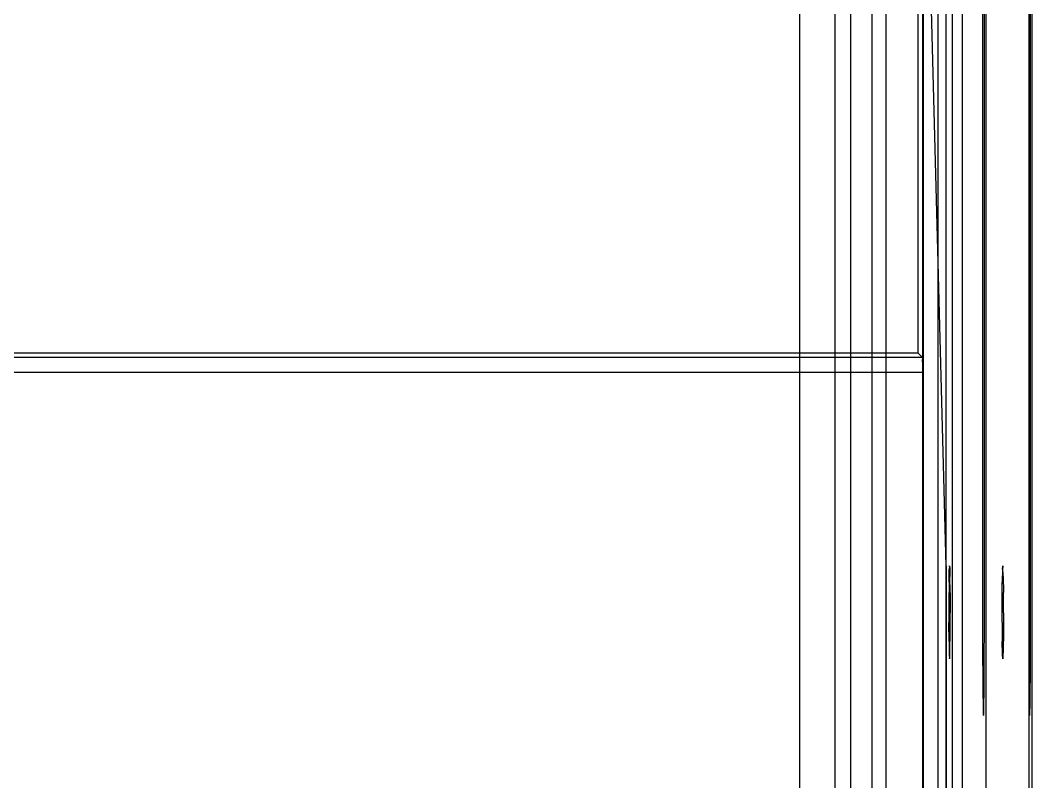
# Model space of a CAD drawing. Extents: x 0 to 153, y -230 to 0.
# Drawn here: x 76.5 to 153.1, y -115.1 to -57.5 of the extents above; entities that cross this region are included whole.
import ezdxf

# ---------------------------------------------------------------- set-up
doc = ezdxf.new("R2010")
doc.units = 0
doc.header["$MEASUREMENT"] = 0
for name, color, linetype in [('Layer1', 252, 'CONTINUOUS'), ('Layer2', 252, 'CONTINUOUS'), ('Layer3', 254, 'CONTINUOUS')]:
    doc.layers.add(name, color=color, linetype=linetype)

msp = doc.modelspace()

# ---------------------------------------------------------------- linework, layer by layer
at = {"layer": 'Layer1', "linetype": 'Continuous'}
for points, invisible_edges in [([(151.996, -226.996, 221.002), (146.622, -195.791, 221.002), (146.622, -34.209, 221.002), (151.996, -3.003, 221.002)], 15), ([(151.996, -3.003, 221.002), (147.997, -3.003, 221.002), (147.997, -102.092, 221.002), (151.996, -102.092, 221.002)], 15), ([(152.382, -226.997, 220.924), (151.996, -226.996, 221.002), (151.996, -3.003, 221.002), (152.382, -3.003, 220.924)], 15), ([(152.382, -102.092, 220.924), (151.996, -102.092, 221.002), (151.996, -3.003, 221.002), (152.382, -3.003, 220.924)], 15), ([(152.382, -3.003, 220.924), (152.709, -3.003, 220.705), (152.709, -226.997, 220.705), (152.382, -226.997, 220.924)], 15), ([(152.382, -3.003, 220.924), (152.709, -3.003, 220.705), (152.709, -102.092, 220.705), (152.382, -102.092, 220.924)], 15), ([(152.709, -226.997, 220.705), (152.926, -226.997, 220.376), (152.926, -3.003, 220.376), (152.709, -3.003, 220.705)], 15), ([(152.709, -102.092, 220.705), (152.709, -3.003, 220.705), (152.926, -3.003, 220.376), (152.926, -102.092, 220.376)], 15), ([(152.926, -3.003, 220.376), (153, -3.003, 219.989), (153, -226.997, 219.989), (152.926, -226.997, 220.376)], 15), ([(152.926, -102.092, 220.376), (152.926, -3.003, 220.376), (153, -3.003, 219.989), (153, -102.092, 219.989)], 15), ([(151.856, -18.886, 202.929), (147.142, -18.886, 202.929), (147.142, -100.742, 202.929), (148.993, -100.742, 202.929)], 15), ([(152.355, -18.901, 203.062), (151.856, -18.886, 202.929), (148.993, -100.742, 202.929), (151.856, -102.092, 202.929)], 15), ([(149.367, -102.092, 203.924), (149.507, -102.092, 219.989), (149.507, -18.992, 219.989), (149.367, -18.992, 203.924)], 5), ([(151.856, -102.092, 202.929), (152.224, -102.092, 202.999), (152.722, -18.939, 203.426), (152.355, -18.901, 203.062)], 15), ([(152.722, -18.939, 203.426), (152.722, -18.939, 203.426), (152.355, -102.092, 203.062), (152.224, -102.092, 202.999)], 15), ([(152.563, -102.092, 203.22), (152.563, -102.092, 203.22), (152.355, -102.092, 203.062), (152.722, -18.939, 203.426)], 15), ([(152.563, -102.092, 203.22), (152.722, -102.092, 203.426), (152.86, -18.992, 203.924), (152.722, -18.939, 203.426)], 15), ([(152.86, -18.992, 203.924), (152.86, -18.992, 203.924), (152.86, -102.092, 203.924), (152.722, -102.092, 203.426)], 15), ([(152.86, -102.092, 203.924), (153, -102.092, 219.989), (153, -18.992, 219.989), (152.86, -18.992, 203.924)], 5), ([(56.578, -208.905, 2.254), (76.5, -21.097, 2.254), (56.578, -21.097, 2.254)], 15), ([(76.5, -21.097, 2.254), (76.5, -208.906, 2.254), (56.578, -208.905, 2.254)], 15), ([(76.5, -208.906, 2.254), (76.5, -21.097, 2.254), (96.422, -21.097, 2.254)], 15), ([(76.5, -208.906, 2.254), (96.422, -208.905, 2.254), (96.422, -21.097, 2.254)], 15), ([(96.422, -21.097, 2.254), (116.343, -21.095, 2.254), (96.422, -208.905, 2.254)], 15), ([(96.422, -208.905, 2.254), (116.344, -208.905, 2.254), (116.343, -21.095, 2.254)], 15), ([(116.343, -21.095, 2.254), (135.253, -115.146, 2.254), (116.344, -208.905, 2.254)], 15), ([(135.253, -115.146, 2.254), (135.252, -77.244, 2.254), (116.343, -21.095, 2.254)], 15), ([(116.343, -21.095, 2.254), (135.248, -39.051, 2.254), (135.252, -77.244, 2.254)], 15), ([(141.492, -197.745, 127.489), (142.579, -200.171, 130.48), (142.579, -29.943, 130.479), (141.492, -32.252, 127.489)], 15), ([(142.579, -29.943, 130.479), (144.478, -32.379, 192.621), (144.479, -197.621, 192.621), (142.58, -200.173, 130.48)], 15), ([(141.492, -32.252, 127.489), (141.492, -197.745, 127.489), (139.934, -195.134, 88.68), (139.934, -34.864, 88.68)], 15), ([(146.894, -195.792, 202.628), (144.479, -197.621, 192.621), (144.478, -32.379, 192.621), (146.894, -34.209, 202.628)], 15), ([(151.587, -33.003, 202.628), (151.587, -33.003, 202.628), (146.894, -34.209, 202.628), (146.894, -195.791, 202.628)], 15), ([(144.886, -34.209, 221.002), (146.894, -34.209, 202.628), (146.894, -98.791, 202.628), (146.764, -98.816, 212.034)], 15), ([(146.764, -98.816, 212.034), (146.764, -98.816, 212.034), (146.622, -98.816, 221.002), (144.886, -34.209, 221.002)], 10), ([(146.622, -98.816, 221.002), (146.622, -98.816, 221.002), (144.886, -34.209, 221.002), (146.622, -34.209, 221.002)], 15), ([(147.067, -102.092, 220.376), (146.993, -102.092, 219.989), (146.993, -33.828, 219.989), (147.053, -33.828, 220.339)], 15), ([(147.284, -33.828, 220.705), (147.053, -33.828, 220.339), (147.067, -102.092, 220.376), (147.284, -102.092, 220.705)], 15), ([(147.611, -102.092, 220.924), (147.284, -102.092, 220.705), (147.284, -33.828, 220.705), (147.648, -33.828, 220.939)], 15), ([(147.997, -33.828, 221.002), (147.648, -33.828, 220.939), (147.611, -102.092, 220.924), (147.997, -102.092, 221.002)], 15), ([(138.777, -194.776, 84.866), (138.777, -35.221, 84.866), (137.245, -37.789, 46.705), (137.245, -192.208, 46.705)], 15), ([(138.777, -35.221, 84.866), (139.934, -34.864, 88.68), (139.934, -195.134, 88.68), (138.777, -194.776, 84.866)], 15), ([(135.248, -39.049, 21.195), (135.248, -190.949, 21.195), (135.981, -192.339, 42.803), (135.981, -37.658, 42.803)], 15), ([(135.981, -192.339, 42.803), (137.245, -192.208, 46.705), (137.245, -37.789, 46.705), (135.981, -37.658, 42.803)], 15), ([(135.248, -39.049, 21.08), (135.248, -190.949, 21.08), (135.248, -190.949, 2.254), (135.248, -39.049, 2.254)], 15), ([(150.799, -98.804, 212.034), (150.786, -98.905, 212.873), (146.751, -98.917, 212.873), (146.764, -98.816, 212.034)], 15), ([(146.894, -98.791, 202.628), (146.894, -98.791, 202.628), (146.787, -99.184, 210.469), (146.764, -98.816, 212.034)], 15), ([(146.764, -98.816, 212.034), (146.787, -99.184, 210.469), (150.822, -99.172, 210.469), (150.799, -98.804, 212.034)], 15), ([(146.815, -101.567, 208.604), (146.804, -100.129, 209.295), (146.787, -99.184, 210.469), (146.894, -98.791, 202.628)], 15), ([(146.894, -98.791, 202.628), (146.815, -101.567, 208.604), (146.815, -128.723, 208.604), (146.911, -131.474, 202.358)], 15), ([(150.387, -98.791, 202.628), (150.308, -101.567, 208.604), (150.308, -128.723, 208.604), (150.405, -131.474, 202.358)], 15), ([(146.622, -98.816, 221.002), (146.622, -131.474, 221.002), (146.712, -128.004, 215.548), (146.712, -102.262, 215.548)], 14), ([(146.622, -98.816, 221.002), (146.622, -98.816, 221.002), (146.718, -100.681, 215.138), (146.712, -102.286, 215.548)], 15), ([(146.622, -98.816, 221.002), (146.622, -98.816, 221.002), (146.731, -99.597, 214.243), (146.718, -100.681, 215.138)], 15), ([(146.764, -98.816, 212.034), (146.751, -98.917, 212.873), (146.731, -99.597, 214.243), (146.622, -98.816, 221.002)], 15), ([(146.751, -98.917, 212.873), (150.786, -98.905, 212.873), (150.766, -99.584, 214.243), (146.731, -99.597, 214.243)], 15), ([(146.787, -99.184, 210.469), (146.804, -100.129, 209.295), (150.839, -100.117, 209.295), (150.822, -99.172, 210.469)], 15), ([(150.861, -100.039, 209.361), (146.827, -100.051, 209.361), (146.846, -99.081, 210.701), (150.881, -99.069, 210.701)], 5), ([(146.846, -99.081, 210.701), (150.881, -99.069, 210.701), (150.9, -98.807, 212.034), (146.866, -98.819, 212.034)], 5), ([(150.9, -98.807, 212.034), (150.914, -98.927, 212.944), (146.88, -98.939, 212.944), (146.866, -98.819, 212.034)], 10), ([(150.914, -98.927, 212.944), (146.88, -98.939, 212.944), (146.899, -99.617, 214.263), (150.933, -99.605, 214.263)], 5), ([(150.115, -98.816, 221.002), (150.115, -131.474, 221.002), (150.205, -128.004, 215.548), (150.205, -102.262, 215.548)], 15), ([(146.718, -100.681, 215.138), (146.731, -99.597, 214.243), (150.766, -99.584, 214.243), (150.753, -100.669, 215.138)], 15), ([(146.815, -101.567, 208.604), (146.804, -100.129, 209.295), (150.839, -100.117, 209.295), (150.85, -101.555, 208.604)], 15), ([(146.827, -100.051, 209.361), (146.815, -101.567, 208.604), (150.85, -101.555, 208.604), (150.861, -100.039, 209.361)], 10), ([(150.933, -99.605, 214.263), (150.947, -100.837, 215.219), (146.913, -100.849, 215.219), (146.899, -99.617, 214.263)], 10), ([(146.712, -102.286, 215.548), (146.718, -100.681, 215.138), (150.753, -100.669, 215.138), (150.747, -102.274, 215.548)], 15), ([(150.952, -102.365, 215.547), (150.947, -100.837, 215.219), (146.913, -100.849, 215.219), (146.918, -102.377, 215.547)], 10), ([(147.142, -100.742, 202.929), (147.142, -100.742, 202.929), (148.993, -103.331, 203.014), (147.142, -103.736, 202.977)], 15), ([(147.142, -100.742, 202.929), (147.142, -100.742, 202.929), (148.993, -103.331, 203.014)], 15), ([(147.142, -100.742, 202.929), (147.142, -100.742, 202.929), (148.993, -100.742, 202.929), (148.993, -103.331, 203.014)], 15), ([(151.857, -103.856, 203.107), (151.856, -102.092, 202.929), (148.993, -100.742, 202.929), (148.993, -103.331, 203.014)], 15), ([(150.85, -103.083, 208.605), (150.85, -101.555, 208.604), (146.815, -101.567, 208.604), (146.815, -103.096, 208.605)], 15), ([(146.815, -101.567, 208.604), (146.815, -103.096, 208.603), (150.85, -103.083, 208.603), (150.85, -101.555, 208.604)], 10), ([(146.712, -102.286, 215.548), (146.717, -103.814, 215.22), (150.752, -103.802, 215.22), (150.747, -102.274, 215.548)], 15), ([(146.717, -126.476, 215.22), (146.712, -128.004, 215.548), (146.712, -102.286, 215.548), (146.717, -103.814, 215.22)], 15), ([(150.952, -102.365, 215.547), (150.946, -103.969, 215.137), (146.912, -103.982, 215.137), (146.918, -102.377, 215.547)], 10), ([(147.067, -102.092, 220.376), (146.993, -102.092, 219.989), (146.995, -103.809, 219.803), (147.063, -103.733, 220.195)], 15), ([(147.284, -102.092, 220.705), (147.067, -102.092, 220.376), (147.063, -103.733, 220.195), (147.286, -103.8, 220.532)], 15), ([(147.611, -102.092, 220.924), (147.627, -103.843, 220.754), (147.286, -103.8, 220.532), (147.284, -102.092, 220.705)], 15), ([(147.997, -102.092, 221.002), (147.999, -103.856, 220.823), (147.627, -103.843, 220.754), (147.611, -102.092, 220.924)], 15), ([(151.996, -102.092, 221.002), (151.995, -103.856, 220.823), (147.999, -103.856, 220.823), (147.997, -102.092, 221.002)], 15), ([(149.367, -102.092, 203.924), (149.368, -103.889, 204.128), (149.505, -103.809, 219.803), (149.507, -102.092, 219.989)], 10), ([(150.21, -126.476, 215.22), (150.205, -128.004, 215.548), (150.205, -102.286, 215.548), (150.21, -103.814, 215.22)], 15), ([(151.857, -103.856, 203.107), (151.857, -103.856, 203.107), (151.856, -102.092, 202.929), (152.224, -102.092, 202.999)], 15), ([(151.857, -103.856, 203.107), (151.857, -103.856, 203.107), (152.225, -103.842, 203.175), (152.224, -102.092, 202.999)], 15), ([(152.382, -102.092, 220.924), (152.366, -103.843, 220.754), (151.995, -103.856, 220.823), (151.996, -102.092, 221.002)], 15), ([(152.224, -102.092, 202.999), (152.224, -102.092, 202.999), (152.355, -102.092, 203.062), (152.225, -103.842, 203.175)], 15), ([(152.225, -103.842, 203.175), (152.225, -103.842, 203.175), (152.564, -103.798, 203.392), (152.355, -102.092, 203.062)], 15), ([(152.355, -102.092, 203.062), (152.355, -102.092, 203.062), (152.563, -102.092, 203.22), (152.564, -103.798, 203.392)], 15), ([(152.709, -102.092, 220.705), (152.708, -103.8, 220.532), (152.366, -103.843, 220.754), (152.382, -102.092, 220.924)], 15), ([(152.564, -103.798, 203.392), (152.564, -103.798, 203.392), (152.722, -102.092, 203.426), (152.563, -102.092, 203.22)], 15), ([(152.564, -103.798, 203.392), (152.564, -103.798, 203.392), (152.722, -102.092, 203.426), (152.788, -103.732, 203.723)], 15), ([(152.708, -103.8, 220.532), (152.931, -103.733, 220.195), (152.926, -102.092, 220.376), (152.709, -102.092, 220.705)], 15), ([(152.722, -102.092, 203.426), (152.722, -102.092, 203.426), (152.86, -102.092, 203.924), (152.788, -103.732, 203.723)], 15), ([(152.788, -103.732, 203.723), (152.788, -103.732, 203.723), (152.86, -102.092, 203.924), (152.862, -103.889, 204.128)], 15), ([(152.86, -102.092, 203.924), (152.862, -103.889, 204.128), (152.998, -103.809, 219.803), (153, -102.092, 219.989)], 10), ([(152.931, -103.733, 220.195), (152.998, -103.809, 219.803), (153, -102.092, 219.989), (152.926, -102.092, 220.376)], 15), ([(146.803, -104.588, 209.362), (146.815, -103.071, 208.605), (146.815, -127.195, 208.605), (146.803, -125.679, 209.362)], 15), ([(150.838, -104.6, 209.362), (150.85, -103.083, 208.605), (146.815, -103.096, 208.605), (146.803, -104.612, 209.362)], 15), ([(146.803, -104.612, 209.362), (146.815, -103.096, 208.605), (146.815, -127.219, 208.605), (146.803, -125.703, 209.362)], 15), ([(150.85, -103.083, 208.603), (150.86, -104.522, 209.294), (146.826, -104.534, 209.294), (146.815, -103.096, 208.603)], 10), ([(147.142, -103.736, 202.977), (147.142, -103.736, 202.977), (148.993, -103.331, 203.014), (148.996, -104.545, 203.268)], 15), ([(148.996, -104.545, 203.268), (151.858, -104.543, 203.274), (151.857, -103.856, 203.107), (148.993, -103.331, 203.014)], 15), ([(150.297, -104.588, 209.362), (150.308, -103.071, 208.605), (150.308, -127.195, 208.605), (150.297, -125.679, 209.362)], 15), ([(146.731, -105.046, 214.264), (146.717, -103.814, 215.22), (150.752, -103.802, 215.22), (150.766, -105.034, 214.264)], 15), ([(146.717, -103.814, 215.22), (146.731, -105.046, 214.264), (146.731, -125.244, 214.264), (146.717, -126.476, 215.22)], 15), ([(146.717, -103.814, 215.22), (146.731, -105.046, 214.264), (146.731, -125.244, 214.264), (146.717, -126.476, 215.22)], 15), ([(150.946, -103.969, 215.137), (150.933, -105.054, 214.242), (146.899, -105.066, 214.242), (146.912, -103.982, 215.137)], 10), ([(147.063, -103.733, 220.195), (146.995, -103.809, 219.803), (147, -105.524, 219.219), (147.067, -105.308, 219.713)], 15), ([(147.067, -105.308, 219.713), (147.29, -105.438, 220.031), (147.286, -103.8, 220.532), (147.063, -103.733, 220.195)], 15), ([(147.142, -103.736, 202.977), (147.142, -103.736, 202.977), (147.127, -105.432, 204.651), (147.275, -105.973, 204.333)], 15), ([(148.998, -105.467, 203.583), (148.998, -105.467, 203.583), (148.996, -104.545, 203.268), (147.142, -103.736, 202.977)], 15), ([(148.998, -105.467, 203.583), (147.142, -103.736, 202.977), (148.129, -106.453, 204.051), (149.002, -106.453, 204.051)], 15), ([(147.142, -103.736, 202.977), (147.625, -106.317, 204.131), (148.022, -106.448, 204.054), (148.129, -106.453, 204.051)], 15), ([(147.142, -103.736, 202.977), (147.275, -105.973, 204.333), (147.418, -106.155, 204.226), (147.625, -106.317, 204.131)], 15), ([(147.29, -105.438, 220.031), (147.632, -105.524, 220.24), (147.627, -103.843, 220.754), (147.286, -103.8, 220.532)], 15), ([(147.627, -103.843, 220.754), (147.999, -103.856, 220.823), (148.003, -105.55, 220.306), (147.632, -105.524, 220.24)], 15), ([(151.995, -103.856, 220.823), (151.991, -105.55, 220.306), (148.003, -105.55, 220.306), (147.999, -103.856, 220.823)], 15), ([(149.368, -103.889, 204.128), (149.374, -105.598, 204.729), (149.5, -105.524, 219.219), (149.505, -103.809, 219.803)], 10), ([(150.21, -103.814, 215.22), (150.224, -105.046, 214.264), (150.224, -125.244, 214.264), (150.21, -126.476, 215.22)], 15), ([(151.857, -103.856, 203.107), (151.857, -103.856, 203.107), (152.225, -103.842, 203.175), (151.858, -104.543, 203.274)], 15), ([(152.225, -103.842, 203.175), (152.225, -103.842, 203.175), (151.858, -104.543, 203.274), (152.229, -105.522, 203.689)], 15), ([(152.362, -105.524, 220.24), (151.991, -105.55, 220.306), (151.995, -103.856, 220.823), (152.366, -103.843, 220.754)], 15), ([(152.225, -103.842, 203.175), (152.225, -103.842, 203.175), (152.564, -103.798, 203.392), (152.229, -105.522, 203.689)], 15), ([(152.229, -105.522, 203.689), (152.229, -105.522, 203.689), (152.568, -105.436, 203.893), (152.564, -103.798, 203.392)], 15), ([(152.708, -103.8, 220.532), (152.366, -103.843, 220.754), (152.362, -105.524, 220.24), (152.703, -105.438, 220.031)], 15), ([(152.564, -103.798, 203.392), (152.564, -103.798, 203.392), (152.788, -103.732, 203.723), (152.568, -105.436, 203.893)], 15), ([(152.788, -103.732, 203.723), (152.788, -103.732, 203.723), (152.792, -105.306, 204.204), (152.568, -105.436, 203.893)], 15), ([(152.931, -103.733, 220.195), (152.708, -103.8, 220.532), (152.703, -105.438, 220.031), (152.926, -105.308, 219.713)], 15), ([(152.788, -103.732, 203.723), (152.788, -103.732, 203.723), (152.862, -103.889, 204.128), (152.792, -105.306, 204.204)], 15), ([(152.862, -103.889, 204.128), (152.862, -103.889, 204.128), (152.792, -105.306, 204.204), (152.867, -105.598, 204.729)], 15), ([(152.862, -103.889, 204.128), (152.867, -105.598, 204.729), (152.993, -105.524, 219.219), (152.998, -103.809, 219.803)], 10), ([(152.926, -105.308, 219.713), (152.993, -105.524, 219.219), (152.998, -103.809, 219.803), (152.931, -103.733, 220.195)], 15), ([(146.803, -104.612, 209.362), (150.838, -104.6, 209.362), (150.818, -105.57, 210.702), (146.784, -105.582, 210.702)], 15), ([(146.803, -104.612, 209.362), (146.784, -105.582, 210.702), (146.784, -124.709, 210.702), (146.803, -125.679, 209.362)], 15), ([(150.878, -105.467, 210.468), (150.86, -104.522, 209.294), (146.826, -104.534, 209.294), (146.843, -105.479, 210.468)], 10), ([(151.858, -104.543, 203.274), (148.996, -104.545, 203.268), (148.998, -105.467, 203.583), (151.861, -105.55, 203.625)], 15), ([(150.297, -104.612, 209.362), (150.277, -105.582, 210.702), (150.277, -124.709, 210.702), (150.297, -125.679, 209.362)], 15), ([(151.861, -105.55, 203.625), (151.861, -105.55, 203.625), (151.858, -104.543, 203.274), (152.229, -105.522, 203.689)], 15), ([(146.75, -105.724, 212.945), (150.785, -105.712, 212.945), (150.766, -105.034, 214.264), (146.731, -105.046, 214.264)], 15), ([(146.751, -124.566, 212.945), (146.731, -125.244, 214.264), (146.731, -105.046, 214.264), (146.75, -105.724, 212.945)], 15), ([(150.818, -105.57, 210.702), (146.784, -105.582, 210.702), (146.764, -105.844, 212.034), (150.799, -105.832, 212.034)], 15), ([(146.784, -124.709, 210.702), (146.764, -124.446, 212.034), (146.764, -105.844, 212.034), (146.784, -105.582, 210.702)], 15), ([(150.9, -105.835, 212.034), (150.878, -105.467, 210.468), (146.843, -105.479, 210.468), (146.866, -105.847, 212.034)], 10), ([(150.913, -105.734, 212.872), (146.879, -105.746, 212.872), (146.899, -105.066, 214.242), (150.933, -105.054, 214.242)], 5), ([(147.067, -105.308, 219.713), (147, -105.524, 219.219), (147.008, -107.063, 218.266), (147.074, -106.76, 218.94)], 15), ([(147.29, -105.438, 220.031), (147.067, -105.308, 219.713), (147.074, -106.76, 218.94), (147.297, -106.95, 219.226)], 15), ([(147.275, -105.973, 204.333), (147.275, -105.973, 204.333), (147.127, -105.432, 204.651), (147.119, -107.002, 205.599)], 15), ([(147.632, -105.524, 220.24), (147.29, -105.438, 220.031), (147.297, -106.95, 219.226), (147.638, -107.074, 219.414)], 15), ([(148.009, -107.112, 219.474), (148.003, -105.55, 220.306), (147.632, -105.524, 220.24), (147.638, -107.074, 219.414)], 15), ([(151.984, -107.112, 219.474), (151.991, -105.55, 220.306), (148.003, -105.55, 220.306), (148.009, -107.112, 219.474)], 15), ([(148.998, -105.467, 203.583), (151.861, -105.55, 203.625), (151.868, -107.112, 204.456), (149.002, -106.453, 204.051)], 15), ([(149.374, -105.598, 204.729), (149.382, -107.127, 205.698), (149.492, -107.063, 218.266), (149.5, -105.524, 219.219)], 10), ([(150.244, -124.566, 212.945), (150.224, -125.244, 214.264), (150.224, -105.046, 214.264), (150.244, -105.724, 212.945)], 15), ([(150.277, -124.709, 210.702), (150.258, -124.446, 212.034), (150.258, -105.844, 212.034), (150.277, -105.582, 210.702)], 15), ([(152.229, -105.522, 203.689), (151.861, -105.55, 203.625), (151.868, -107.112, 204.456), (152.236, -107.071, 204.513)], 15), ([(152.355, -107.074, 219.414), (152.362, -105.524, 220.24), (151.991, -105.55, 220.306), (151.984, -107.112, 219.474)], 15), ([(152.568, -105.436, 203.893), (152.229, -105.522, 203.689), (152.236, -107.071, 204.513), (152.575, -106.947, 204.697)], 15), ([(152.355, -107.074, 219.414), (152.697, -106.95, 219.226), (152.703, -105.438, 220.031), (152.362, -105.524, 220.24)], 15), ([(152.568, -105.436, 203.893), (152.575, -106.947, 204.697), (152.799, -106.758, 204.977), (152.792, -105.306, 204.204)], 15), ([(152.697, -106.95, 219.226), (152.92, -106.76, 218.94), (152.926, -105.308, 219.713), (152.703, -105.438, 220.031)], 15), ([(152.799, -106.758, 204.977), (152.875, -107.127, 205.698), (152.867, -105.598, 204.729), (152.792, -105.306, 204.204)], 15), ([(152.867, -105.598, 204.729), (152.875, -107.127, 205.698), (152.985, -107.063, 218.266), (152.993, -105.524, 219.219)], 10), ([(152.92, -106.76, 218.94), (152.985, -107.063, 218.266), (152.993, -105.524, 219.219), (152.926, -105.308, 219.713)], 15), ([(146.764, -105.844, 212.034), (146.75, -105.724, 212.945), (150.785, -105.712, 212.945), (150.799, -105.832, 212.034)], 15), ([(146.764, -105.844, 212.034), (146.75, -105.724, 212.945), (146.751, -124.566, 212.945), (146.764, -124.446, 212.034)], 15), ([(146.866, -105.847, 212.034), (146.879, -105.746, 212.872), (150.913, -105.734, 212.872), (150.9, -105.835, 212.034)], 10), ([(147.275, -105.973, 204.333), (147.275, -105.973, 204.333), (147.195, -106.717, 204.947), (147.119, -107.002, 205.599)], 15), ([(147.275, -105.973, 204.333), (147.418, -106.155, 204.226), (147.419, -106.904, 204.666), (147.195, -106.717, 204.947)], 15), ([(147.418, -106.155, 204.226), (147.625, -106.317, 204.131), (147.758, -107.027, 204.482), (147.419, -106.904, 204.666)], 15), ([(147.625, -106.317, 204.131), (148.022, -106.448, 204.054), (148.126, -107.067, 204.424), (147.758, -107.027, 204.482)], 15), ([(148.022, -106.448, 204.054), (148.022, -106.448, 204.054), (148.129, -106.453, 204.051), (148.126, -107.067, 204.424)], 15), ([(151.876, -108.482, 205.575), (151.868, -107.112, 204.456), (148.129, -106.453, 204.051), (148.126, -107.067, 204.424)], 15), ([(151.868, -107.112, 204.456), (151.868, -107.112, 204.456), (149.002, -106.453, 204.051), (148.129, -106.453, 204.051)], 15), ([(150.258, -105.844, 212.034), (150.244, -105.724, 212.945), (150.244, -124.566, 212.945), (150.258, -124.446, 212.034)], 15), ([(147.074, -106.76, 218.94), (147.008, -107.063, 218.266), (147.019, -108.35, 216.993)], 15), ([(147.074, -106.76, 218.94), (147.083, -108.035, 217.899), (147.094, -109.075, 216.624), (147.019, -108.35, 216.993)], 15), ([(147.074, -106.76, 218.94), (147.297, -106.95, 219.226), (147.306, -108.276, 218.142), (147.083, -108.035, 217.899)], 15), ([(147.107, -108.401, 206.984), (147.174, -109.073, 207.292), (147.185, -108.033, 206.017), (147.119, -107.002, 205.599)], 15), ([(147.185, -108.033, 206.017), (147.119, -107.002, 205.599), (147.195, -106.717, 204.947)], 15), ([(147.419, -106.904, 204.666), (147.409, -108.273, 205.779), (147.185, -108.033, 206.017), (147.195, -106.717, 204.947)], 15), ([(147.297, -106.95, 219.226), (147.638, -107.074, 219.414), (147.647, -108.434, 218.303), (147.306, -108.276, 218.142)], 15), ([(147.749, -108.431, 205.623), (147.409, -108.273, 205.779), (147.419, -106.904, 204.666), (147.758, -107.027, 204.482)], 15), ([(147.638, -107.074, 219.414), (148.009, -107.112, 219.474), (148.018, -108.482, 218.355), (147.647, -108.434, 218.303)], 15), ([(148.126, -107.067, 204.424), (147.758, -107.027, 204.482), (147.749, -108.431, 205.623), (148.117, -108.482, 205.575)], 15), ([(148.018, -108.482, 218.355), (148.009, -107.112, 219.474), (151.984, -107.112, 219.474), (151.975, -108.482, 218.355)], 15), ([(148.126, -107.067, 204.424), (148.117, -108.482, 205.575), (151.887, -109.602, 206.947), (151.876, -108.482, 205.575)], 15), ([(149.382, -107.127, 205.698), (149.393, -108.401, 206.984), (149.481, -108.35, 216.993), (149.492, -107.063, 218.266)], 10), ([(151.876, -108.482, 205.575), (152.245, -108.431, 205.623), (152.236, -107.071, 204.513), (151.868, -107.112, 204.456)], 15), ([(152.346, -108.434, 218.303), (151.975, -108.482, 218.355), (151.984, -107.112, 219.474), (152.355, -107.074, 219.414)], 15), ([(152.236, -107.071, 204.513), (152.575, -106.947, 204.697), (152.584, -108.273, 205.779), (152.245, -108.431, 205.623)], 15), ([(152.688, -108.276, 218.142), (152.346, -108.434, 218.303), (152.355, -107.074, 219.414), (152.697, -106.95, 219.226)], 15), ([(152.799, -106.758, 204.977), (152.808, -108.033, 206.017), (152.584, -108.273, 205.779), (152.575, -106.947, 204.697)], 15), ([(152.911, -108.035, 217.899), (152.688, -108.276, 218.142), (152.697, -106.95, 219.226), (152.92, -106.76, 218.94)], 15), ([(152.799, -106.758, 204.977), (152.799, -106.758, 204.977), (152.875, -107.127, 205.698), (152.808, -108.033, 206.017)], 15), ([(152.875, -107.127, 205.698), (152.808, -108.033, 206.017), (152.819, -109.073, 207.292), (152.886, -108.401, 206.984)], 15), ([(152.875, -107.127, 205.698), (152.886, -108.401, 206.984), (152.974, -108.35, 216.993), (152.985, -107.063, 218.266)], 10), ([(152.974, -108.35, 216.993), (152.9, -109.075, 216.624), (152.911, -108.035, 217.899), (152.92, -106.76, 218.94)], 15), ([(152.974, -108.35, 216.993), (152.974, -108.35, 216.993), (152.985, -107.063, 218.266), (152.92, -106.76, 218.94)], 15), ([(147.019, -108.35, 216.993), (147.094, -109.075, 216.624), (147.106, -109.848, 215.169), (147.033, -109.319, 215.464)], 15), ([(147.083, -108.035, 217.899), (147.306, -108.276, 218.142), (147.317, -109.359, 216.815), (147.094, -109.075, 216.624)], 15), ([(147.162, -109.847, 208.745), (147.093, -109.354, 208.523), (147.107, -108.401, 206.984), (147.174, -109.073, 207.292)], 15), ([(147.174, -109.073, 207.292), (147.398, -109.356, 207.105), (147.409, -108.273, 205.779), (147.185, -108.033, 206.017)], 15), ([(147.306, -108.276, 218.142), (147.647, -108.434, 218.303), (147.658, -109.544, 216.942), (147.317, -109.359, 216.815)], 15), ([(147.398, -109.356, 207.105), (147.738, -109.542, 206.984), (147.749, -108.431, 205.623), (147.409, -108.273, 205.779)], 15), ([(147.647, -108.434, 218.303), (148.018, -108.482, 218.355), (148.029, -109.602, 216.984), (147.658, -109.544, 216.942)], 15), ([(148.106, -109.602, 206.947), (147.738, -109.542, 206.984), (147.749, -108.431, 205.623), (148.117, -108.482, 205.575)], 15), ([(151.975, -108.482, 218.355), (151.965, -109.602, 216.984), (148.029, -109.602, 216.984), (148.018, -108.482, 218.355)], 15), ([(151.887, -109.602, 206.947), (151.887, -109.602, 206.947), (148.106, -109.602, 206.947), (148.117, -108.482, 205.575)], 15), ([(149.393, -108.401, 206.984), (149.407, -109.354, 208.523), (149.467, -109.319, 215.464), (149.481, -108.35, 216.993)], 10), ([(151.876, -108.482, 205.575), (152.245, -108.431, 205.623), (152.256, -109.542, 206.984), (151.887, -109.602, 206.947)], 15), ([(152.335, -109.544, 216.942), (151.965, -109.602, 216.984), (151.975, -108.482, 218.355), (152.346, -108.434, 218.303)], 15), ([(152.584, -108.273, 205.779), (152.245, -108.431, 205.623), (152.256, -109.542, 206.984), (152.595, -109.356, 207.105)], 15), ([(152.676, -109.359, 216.815), (152.335, -109.544, 216.942), (152.346, -108.434, 218.303), (152.688, -108.276, 218.142)], 15), ([(152.808, -108.033, 206.017), (152.584, -108.273, 205.779), (152.595, -109.356, 207.105), (152.819, -109.073, 207.292)], 15), ([(152.9, -109.075, 216.624), (152.676, -109.359, 216.815), (152.688, -108.276, 218.142), (152.911, -108.035, 217.899)], 15), ([(152.819, -109.073, 207.292), (152.886, -108.401, 206.984), (152.9, -109.354, 208.523), (152.832, -109.847, 208.745)], 15), ([(152.886, -108.401, 206.984), (152.9, -109.354, 208.523), (152.96, -109.319, 215.464), (152.974, -108.35, 216.993)], 10), ([(152.96, -109.319, 215.464), (152.887, -109.848, 215.169), (152.9, -109.075, 216.624), (152.974, -108.35, 216.993)], 15), ([(147.033, -109.319, 215.464), (147.106, -109.848, 215.169), (147.12, -110.329, 213.595), (147.048, -109.921, 213.756)], 15), ([(147.148, -110.328, 210.32), (147.078, -109.939, 210.237), (147.093, -109.354, 208.523), (147.162, -109.847, 208.745)], 15), ([(147.317, -109.359, 216.815), (147.094, -109.075, 216.624), (147.106, -109.848, 215.169), (147.33, -110.163, 215.302)], 15), ([(147.162, -109.847, 208.745), (147.385, -110.16, 208.617), (147.398, -109.356, 207.105), (147.174, -109.073, 207.292)], 15), ([(147.317, -109.359, 216.815), (147.658, -109.544, 216.942), (147.67, -110.369, 215.39), (147.33, -110.163, 215.302)], 15), ([(147.725, -110.367, 208.535), (147.738, -109.542, 206.984), (147.398, -109.356, 207.105), (147.385, -110.16, 208.617)], 15), ([(149.407, -109.354, 208.523), (149.422, -109.939, 210.237), (149.452, -109.921, 213.756), (149.467, -109.319, 215.464)], 10), ([(152.608, -110.16, 208.617), (152.595, -109.356, 207.105), (152.256, -109.542, 206.984), (152.268, -110.367, 208.535)], 15), ([(152.664, -110.163, 215.302), (152.323, -110.369, 215.39), (152.335, -109.544, 216.942), (152.676, -109.359, 216.815)], 15), ([(152.819, -109.073, 207.292), (152.595, -109.356, 207.105), (152.608, -110.16, 208.617), (152.832, -109.847, 208.745)], 15), ([(152.664, -110.163, 215.302), (152.887, -109.848, 215.169), (152.9, -109.075, 216.624), (152.676, -109.359, 216.815)], 15), ([(152.832, -109.847, 208.745), (152.9, -109.354, 208.523), (152.915, -109.939, 210.237), (152.845, -110.328, 210.32)], 15), ([(152.946, -109.921, 213.756), (152.874, -110.329, 213.595), (152.887, -109.848, 215.169), (152.96, -109.319, 215.464)], 15), ([(152.9, -109.354, 208.523), (152.915, -109.939, 210.237), (152.946, -109.921, 213.756), (152.96, -109.319, 215.464)], 10), ([(147.048, -109.921, 213.756), (147.12, -110.329, 213.595), (147.134, -110.494, 211.957), (147.063, -110.125, 211.956)], 15), ([(147.063, -110.125, 211.956), (147.134, -110.494, 211.957), (147.148, -110.328, 210.32), (147.078, -109.939, 210.237)], 15), ([(147.106, -109.848, 215.169), (147.33, -110.163, 215.302), (147.343, -110.663, 213.663), (147.12, -110.329, 213.595)], 15), ([(147.148, -110.328, 210.32), (147.372, -110.662, 210.255), (147.385, -110.16, 208.617), (147.162, -109.847, 208.745)], 15), ([(147.67, -110.369, 215.39), (147.33, -110.163, 215.302), (147.343, -110.663, 213.663), (147.684, -110.882, 213.71)], 15), ([(147.712, -110.881, 210.215), (147.372, -110.662, 210.255), (147.385, -110.16, 208.617), (147.725, -110.367, 208.535)], 15), ([(148.029, -109.602, 216.984), (147.658, -109.544, 216.942), (147.67, -110.369, 215.39), (148.041, -110.433, 215.42)], 15), ([(148.094, -110.433, 208.511), (147.725, -110.367, 208.535), (147.738, -109.542, 206.984), (148.106, -109.602, 206.947)], 15), ([(148.029, -109.602, 216.984), (148.041, -110.433, 215.42), (151.953, -110.433, 215.42), (151.965, -109.602, 216.984)], 15), ([(148.094, -110.433, 208.511), (148.106, -109.602, 206.947), (151.887, -109.602, 206.947), (151.899, -110.433, 208.511)], 15), ([(149.422, -109.939, 210.237), (149.422, -109.939, 210.237), (149.437, -110.125, 211.956), (149.452, -109.921, 213.756)], 9), ([(151.887, -109.602, 206.947), (152.256, -109.542, 206.984), (152.268, -110.367, 208.535), (151.899, -110.433, 208.511)], 15), ([(151.953, -110.433, 215.42), (152.323, -110.369, 215.39), (152.335, -109.544, 216.942), (151.965, -109.602, 216.984)], 15), ([(152.268, -110.367, 208.535), (152.608, -110.16, 208.617), (152.622, -110.662, 210.255), (152.281, -110.881, 210.215)], 15), ([(152.309, -110.882, 213.71), (152.65, -110.663, 213.663), (152.664, -110.163, 215.302), (152.323, -110.369, 215.39)], 15), ([(152.832, -109.847, 208.745), (152.608, -110.16, 208.617), (152.622, -110.662, 210.255), (152.845, -110.328, 210.32)], 15), ([(152.874, -110.329, 213.595), (152.65, -110.663, 213.663), (152.664, -110.163, 215.302), (152.887, -109.848, 215.169)], 15), ([(152.915, -109.939, 210.237), (152.845, -110.328, 210.32), (152.859, -110.494, 211.957), (152.93, -110.125, 211.956)], 15), ([(152.93, -110.125, 211.956), (152.859, -110.494, 211.957), (152.874, -110.329, 213.595), (152.946, -109.921, 213.756)], 15), ([(152.915, -109.939, 210.237), (152.915, -109.939, 210.237), (152.93, -110.125, 211.956), (152.946, -109.921, 213.756)], 9), ([(147.12, -110.329, 213.595), (147.343, -110.663, 213.663), (147.358, -110.835, 211.959), (147.134, -110.494, 211.957)], 15), ([(147.148, -110.328, 210.32), (147.372, -110.662, 210.255), (147.358, -110.835, 211.959), (147.134, -110.494, 211.957)], 15), ([(147.684, -110.882, 213.71), (147.343, -110.663, 213.663), (147.358, -110.835, 211.959), (147.698, -111.058, 211.962)], 15), ([(147.358, -110.835, 211.959), (147.698, -111.058, 211.962), (147.712, -110.881, 210.215), (147.372, -110.662, 210.255)], 15), ([(147.67, -110.369, 215.39), (148.041, -110.433, 215.42), (148.054, -110.951, 213.726), (147.684, -110.882, 213.71)], 15), ([(148.054, -110.951, 213.726), (147.684, -110.882, 213.71), (147.698, -111.058, 211.962), (148.067, -111.129, 211.965)], 15), ([(147.698, -111.058, 211.962), (148.067, -111.129, 211.965), (148.081, -110.951, 210.204), (147.712, -110.881, 210.215)], 15), ([(147.725, -110.367, 208.535), (148.094, -110.433, 208.511), (148.081, -110.951, 210.204), (147.712, -110.881, 210.215)], 15), ([(148.054, -110.951, 213.726), (148.041, -110.433, 215.42), (151.953, -110.433, 215.42), (151.94, -110.951, 213.726)], 15), ([(148.067, -111.125, 211.965), (148.054, -110.951, 213.726), (151.94, -110.951, 213.726), (151.926, -111.129, 211.965)], 15), ([(151.912, -110.951, 210.204), (148.081, -110.951, 210.204), (148.067, -111.129, 211.965), (151.926, -111.129, 211.965)], 15), ([(151.899, -110.433, 208.511), (148.094, -110.433, 208.511), (148.081, -110.951, 210.204), (151.912, -110.951, 210.204)], 15), ([(152.281, -110.881, 210.215), (151.912, -110.951, 210.204), (151.899, -110.433, 208.511), (152.268, -110.367, 208.535)], 15), ([(152.281, -110.881, 210.215), (151.912, -110.951, 210.204), (151.926, -111.129, 211.965), (152.295, -111.058, 211.962)], 15), ([(151.926, -111.129, 211.965), (152.295, -111.058, 211.962), (152.309, -110.882, 213.71), (151.94, -110.951, 213.726)], 15), ([(152.309, -110.882, 213.71), (151.94, -110.951, 213.726), (151.953, -110.433, 215.42), (152.323, -110.369, 215.39)], 15), ([(152.622, -110.662, 210.255), (152.281, -110.881, 210.215), (152.295, -111.058, 211.962), (152.636, -110.835, 211.959)], 15), ([(152.295, -111.058, 211.962), (152.636, -110.835, 211.959), (152.65, -110.663, 213.663), (152.309, -110.882, 213.71)], 15), ([(152.859, -110.494, 211.957), (152.636, -110.835, 211.959), (152.622, -110.662, 210.255), (152.845, -110.328, 210.32)], 15), ([(152.859, -110.494, 211.957), (152.636, -110.835, 211.959), (152.65, -110.663, 213.663), (152.874, -110.329, 213.595)], 15)]:
    msp.add_3dface(points, dxfattribs=dict(at, invisible_edges=invisible_edges))
at = {"layer": 'Layer2', "linetype": 'Continuous'}
for points, invisible_edges in [([(145.196, -196.559, 126.674), (145.517, -199.018, 126.811), (145.516, -30.978, 126.811), (145.196, -33.437, 126.674)], 15), ([(145.516, -30.978, 126.811), (145.655, -30.978, 126.92), (145.655, -199.018, 126.92), (145.517, -199.018, 126.811)], 15), ([(145.655, -199.018, 126.92), (145.86, -199.018, 127.191), (145.86, -30.978, 127.191), (145.655, -30.978, 126.92)], 15), ([(145.86, -30.978, 127.191), (145.971, -30.978, 127.621), (145.971, -199.018, 127.621), (145.86, -199.018, 127.191)], 15), ([(144.843, -33.437, 126.37), (144.927, -33.437, 126.51), (144.843, -196.559, 126.37), (144.809, -196.558, 126.219)], 15), ([(144.843, -33.437, 126.37), (144.809, -33.437, 126.219), (144.809, -196.558, 126.219)], 15), ([(145.052, -33.437, 126.616), (144.927, -33.437, 126.51), (144.843, -196.559, 126.37), (144.928, -196.559, 126.51)], 15), ([(144.928, -196.559, 126.51), (145.052, -196.559, 126.616), (145.196, -33.437, 126.674), (145.052, -33.437, 126.616)], 15), ([(145.052, -196.559, 126.616), (145.196, -196.559, 126.674), (145.196, -33.437, 126.674)], 15), ([(151.587, -33.003, 202.628), (151.587, -33.003, 202.628), (146.894, -195.791, 202.628), (151.587, -196.997, 202.628)], 15), ([(147.844, -33.107, 188.899), (147.844, -33.107, 188.899), (151.399, -33.003, 188.872), (151.399, -196.997, 188.872)], 15), ([(147.844, -33.107, 188.899), (147.844, -33.107, 188.899), (151.399, -196.997, 188.872), (147.844, -196.889, 188.899)], 15), ([(152.144, -33.003, 189.069), (151.399, -33.003, 188.872), (151.399, -196.997, 188.872), (152.144, -196.997, 189.069)], 15), ([(151.587, -33.003, 202.628), (152.169, -33.003, 202.51), (152.169, -196.997, 202.51), (151.587, -196.997, 202.628)], 15), ([(152.695, -196.997, 189.61), (152.144, -196.997, 189.069), (152.144, -33.003, 189.069), (152.695, -33.003, 189.61)], 15), ([(152.169, -196.997, 202.51), (152.661, -196.997, 202.177), (152.661, -33.003, 202.177), (152.169, -33.003, 202.51)], 15), ([(152.661, -33.003, 202.177), (152.985, -33.003, 201.68), (152.985, -196.997, 201.68), (152.661, -196.997, 202.177)], 15), ([(152.905, -33.003, 190.352), (152.695, -33.003, 189.61), (152.695, -196.997, 189.61), (152.905, -196.997, 190.352)], 15), ([(153.092, -196.997, 201.095), (152.905, -196.997, 190.352), (152.905, -33.003, 190.352), (153.092, -33.003, 201.095)], 5), ([(152.985, -196.997, 201.68), (153.092, -196.997, 201.095), (153.092, -33.003, 201.095), (152.985, -33.003, 201.68)], 15), ([(141.711, -194.922, 84.69), (141.358, -194.728, 84.495), (141.357, -35.268, 84.495), (141.711, -35.074, 84.69)], 15), ([(141.963, -35.074, 85.015), (141.711, -35.074, 84.69), (141.711, -194.922, 84.69), (141.963, -194.922, 85.015)], 15), ([(142.064, -194.922, 85.414), (141.963, -194.922, 85.015), (141.963, -35.074, 85.015), (142.063, -35.076, 85.414)], 15), ([(141.005, -194.728, 84.036), (141.033, -194.728, 84.183), (141.033, -35.268, 84.183), (141.004, -35.268, 84.036)], 15), ([(141.108, -35.268, 84.322), (141.033, -35.268, 84.183), (141.033, -194.728, 84.183), (141.108, -194.728, 84.322)], 15), ([(141.223, -194.728, 84.43), (141.108, -194.728, 84.322), (141.108, -35.268, 84.322), (141.222, -35.268, 84.43)], 15), ([(141.357, -35.268, 84.495), (141.222, -35.268, 84.43), (141.223, -194.728, 84.43), (141.358, -194.728, 84.495)], 15), ([(138.208, -38.015, 41.72), (136.891, -40.585, 2.871), (136.891, -189.411, 2.871), (138.208, -191.981, 41.72)], 2), ([(138.238, -191.982, 41.989), (138.208, -191.981, 41.836), (138.208, -38.016, 41.836), (138.238, -38.015, 41.989)], 15), ([(138.321, -38.015, 42.137), (138.238, -38.015, 41.989), (138.238, -191.982, 41.989), (138.322, -191.982, 42.137)], 15), ([(138.45, -191.982, 42.248), (138.322, -191.982, 42.137), (138.321, -38.015, 42.137), (138.449, -38.015, 42.248)], 15), ([(138.594, -38.014, 42.307), (138.449, -38.015, 42.248), (138.45, -191.982, 42.248), (138.594, -191.982, 42.307)], 15), ([(138.979, -191.982, 42.491), (138.594, -191.982, 42.307), (138.594, -38.014, 42.307), (138.979, -38.014, 42.491)], 15), ([(139.111, -38.014, 42.614), (138.979, -38.014, 42.491), (138.979, -191.982, 42.491), (139.111, -191.982, 42.614)], 15), ([(139.256, -191.982, 42.825), (139.111, -191.982, 42.614), (139.111, -38.014, 42.614), (139.256, -38.014, 42.825)], 15), ([(139.256, -38.014, 42.825), (139.366, -38.016, 43.244), (139.367, -191.982, 43.244), (139.256, -191.982, 42.825)], 15), ([(135.534, -40.403, -0.005), (17.466, -115.146, -0.005), (17.466, -40.401, -0.005)], 15), ([(17.466, -115.146, -0.005), (135.534, -40.403, -0.005), (135.534, -115.146, -0.005)], 15), ([(136.531, -189.412, 1.341), (135.533, -189.412, -0.005), (135.533, -40.216, -0.005), (136.531, -40.562, 1.341)], 8), ([(136.891, -40.585, 2.871), (136.531, -40.562, 1.341), (136.531, -189.412, 1.341), (136.891, -189.412, 2.871)], 10), ([(17.467, -189.599, -0.005), (17.466, -115.146, -0.005), (135.534, -115.146, -0.005)], 15)]:
    msp.add_3dface(points, dxfattribs=dict(at, invisible_edges=invisible_edges))
for points in [[(147.844, -196.888, 188.899), (147.844, -33.107, 188.899), (145.971, -30.978, 127.621), (145.971, -199.017, 127.621)], [(144.809, -33.437, 126.219), (144.809, -196.558, 126.219), (142.063, -194.919, 85.414), (142.063, -35.076, 85.414)], [(141.005, -194.728, 84.036), (141.004, -35.268, 84.036), (139.366, -38.014, 43.244), (139.366, -191.981, 43.244)]]:
    msp.add_3dface(points, dxfattribs=at)
at = {"layer": 'Layer3', "linetype": 'Continuous'}
for points, invisible_edges in [([(145.984, -194.148, 224.149), (149.645, -195.278, 224.149), (149.645, -35.012, 224.149), (145.984, -36.142, 224.149)], 5), ([(147.058, -36.177, 221.651), (149.621, -35.012, 221.651), (149.621, -195.278, 221.651), (147.058, -194.113, 221.651)], 15), ([(150.009, -35.012, 221.756), (149.621, -35.012, 221.651), (149.621, -195.278, 221.651), (150.009, -195.278, 221.756)], 13), ([(149.645, -35.013, 224.149), (150.025, -35.012, 224.049), (150.025, -195.278, 224.049), (149.645, -195.278, 224.149)], 15), ([(150.293, -195.278, 222.04), (150.009, -195.278, 221.756), (150.009, -35.012, 221.756), (150.293, -35.012, 222.04)], 15), ([(150.025, -195.278, 224.049), (150.308, -195.278, 223.776), (150.308, -35.012, 223.776), (150.025, -35.012, 224.049)], 15), ([(150.398, -35.012, 222.428), (150.293, -35.012, 222.04), (150.293, -195.278, 222.04), (150.398, -195.278, 222.428)], 15), ([(150.308, -35.012, 223.776), (150.421, -35.012, 223.399), (150.421, -195.278, 223.399), (150.308, -195.278, 223.776)], 15), ([(150.421, -195.278, 223.399), (150.398, -195.278, 222.428), (150.398, -35.012, 222.428), (150.421, -35.012, 223.399)], 15), ([(146.622, -36.613, 205.002), (6.378, -36.613, 205.002), (6.378, -193.677, 205.002), (146.622, -193.677, 205.002)], 15), ([(144.459, -36.557, 207.222), (8.541, -36.557, 207.222), (8.541, -82.696, 207.222), (144.459, -82.696, 207.222)], 15), ([(144.459, -36.557, 207.222), (144.459, -82.696, 207.222), (144.809, -83.046, 220.57), (144.874, -36.142, 223.068)], 6), ([(144.874, -36.142, 223.068), (144.874, -36.142, 223.068), (144.823, -83.204, 221.113), (144.809, -83.046, 220.57)], 15), ([(144.874, -36.142, 223.068), (144.874, -36.142, 223.068), (144.833, -83.609, 221.508), (144.823, -83.204, 221.113)], 15), ([(144.874, -36.142, 223.068), (144.874, -36.142, 223.068), (144.833, -83.609, 221.508), (144.837, -84.155, 221.651)], 15), ([(144.874, -194.148, 223.068), (144.837, -146.135, 221.651), (144.837, -84.155, 221.651), (144.874, -36.142, 223.068)], 7), ([(145.032, -194.148, 223.611), (144.874, -194.148, 223.068), (144.874, -36.142, 223.068), (145.032, -36.142, 223.611)], 15), ([(145.214, -194.148, 223.838), (145.032, -194.148, 223.611), (145.032, -36.142, 223.611), (145.214, -36.142, 223.838)], 15), ([(145.214, -194.148, 223.838), (145.437, -194.148, 224.005), (145.437, -36.142, 224.005), (145.214, -36.142, 223.838)], 15), ([(145.437, -36.142, 224.005), (145.984, -36.142, 224.149), (145.984, -194.148, 224.149), (145.437, -194.148, 224.005)], 15), ([(8.177, -83.204, 221.113), (8.167, -83.609, 221.508), (144.833, -83.609, 221.508), (144.823, -83.204, 221.113)], 10), ([(144.809, -83.046, 220.57), (144.823, -83.204, 221.113), (8.177, -83.204, 221.113), (8.191, -83.046, 220.57)], 10), ([(144.833, -83.609, 221.508), (144.837, -84.155, 221.651), (8.163, -84.155, 221.651), (8.167, -83.609, 221.508)], 10)]:
    msp.add_3dface(points, dxfattribs=dict(at, invisible_edges=invisible_edges))
for points in [[(147.058, -194.113, 221.651), (146.622, -193.677, 205.002), (146.622, -36.613, 205.002), (147.058, -36.177, 221.651)], [(8.191, -83.046, 220.57), (8.541, -82.696, 207.222), (144.459, -82.696, 207.222), (144.809, -83.046, 220.57)], [(8.163, -146.135, 221.651), (8.163, -84.155, 221.651), (144.837, -84.155, 221.651), (144.837, -146.135, 221.651)]]:
    msp.add_3dface(points, dxfattribs=at)

doc.saveas('drawing.dxf')
